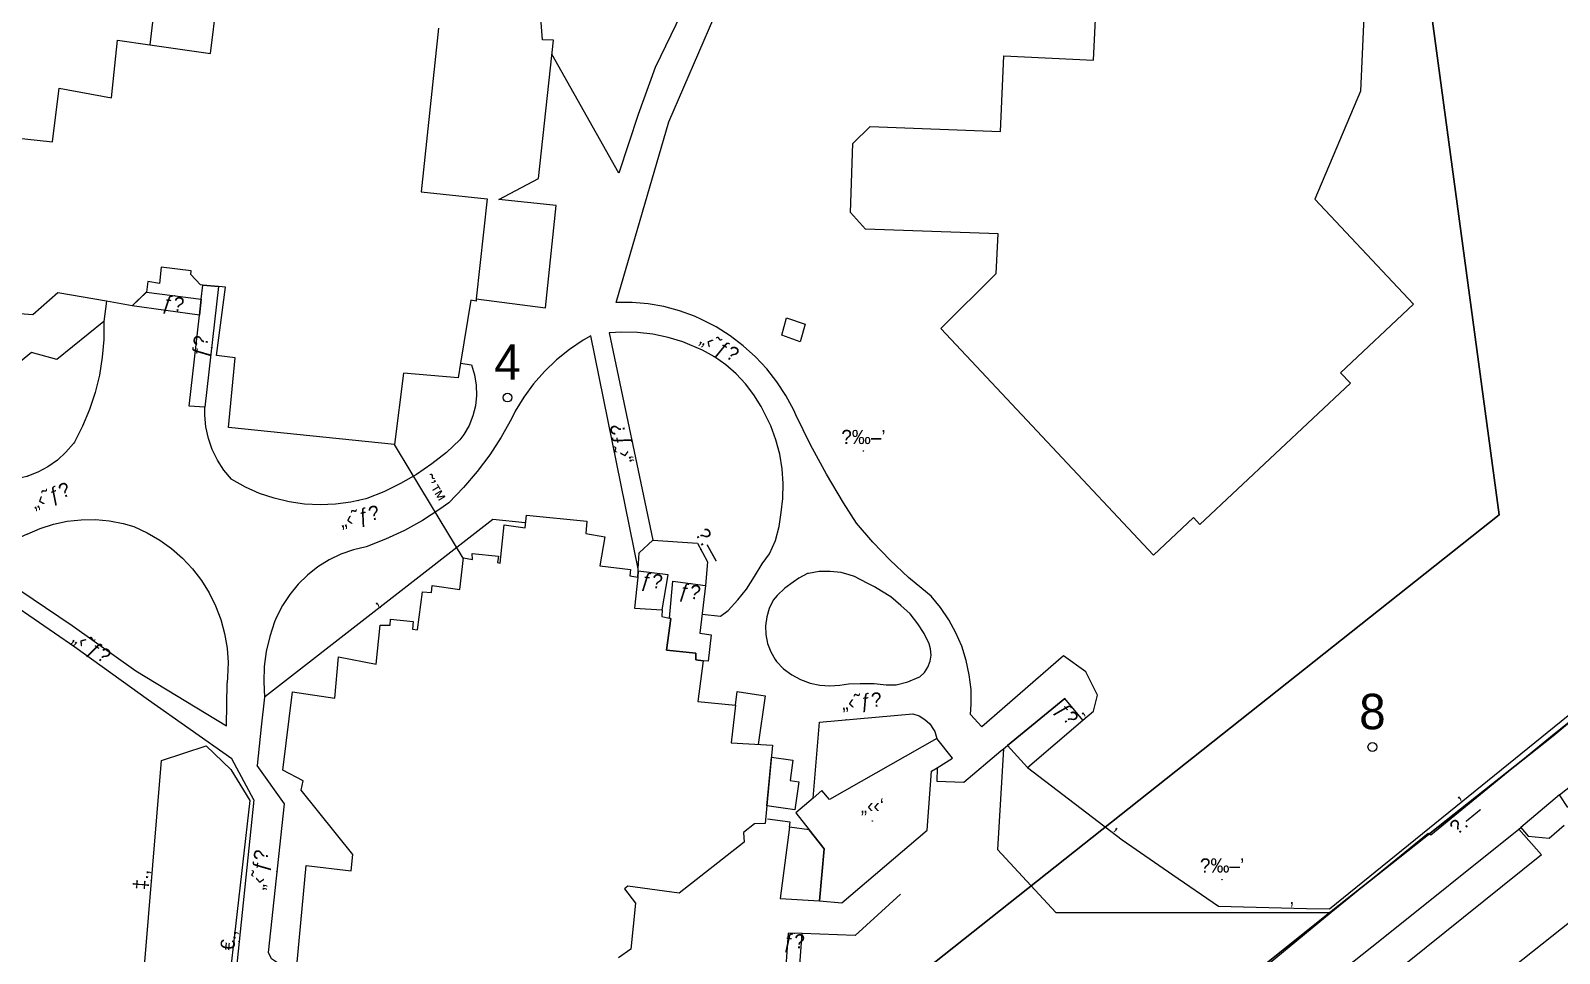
# Model space of a CAD drawing. Header units: metres. Extents: x 218299 to 220222, y 572714 to 574340.
# Drawn here: x 219143.2 to 219229.4, y 573689.8 to 573741.8 of the extents above; entities that cross this region are included whole.
import ezdxf
from ezdxf.enums import TextEntityAlignment as Align

# ---------------------------------------------------------------- set-up
doc = ezdxf.new("R2010")
doc.units = ezdxf.units.M
doc.header["$MEASUREMENT"] = 0
for name, color, linetype in [('1602', 44, 'Continuous'), ('1603', 44, 'Continuous'), ('A_POINTS', 2, 'Continuous'), ('M2200', 253, 'Continuous'), ('M2204', 253, 'Continuous'), ('M2207', 253, 'Continuous'), ('M2401', 7, 'Continuous'), ('M2404', 7, 'Continuous'), ('M2408', 253, 'Continuous'), ('M2412', 253, 'Continuous'), ('M2420', 253, 'Continuous'), ('M2430', 253, 'Continuous'), ('M2601', 253, 'Continuous'), ('M2602', 253, 'Continuous'), ('M2604', 253, 'Continuous'), ('M2605', 253, 'Continuous'), ('M2612', 253, 'Continuous'), ('M2804', 253, 'Continuous')]:
    doc.layers.add(name, color=color, linetype=linetype)
doc.styles.add('HEBTXT', font='HEBTXT')
doc.styles.add('MAVAT_HEBTXT', font='HEBTXT')

# ---------------------------------------------------------------- blocks, each defined once
blk = doc.blocks.new('1603')
at = {"layer": 'A_POINTS'}
blk.add_circle((0, 0), 0.25, dxfattribs=at)
at = {"color": 0, "style": 'HEBTXT'}
blk.add_attdef('PARCEL_NUM', text='', height=2, dxfattribs=at).set_placement((0, 1), align=Align.CENTER)
at = {"color": 0, "style": 'HEBTXT', "flags": 1}
blk.add_attdef('LOT_NUM', text='', height=2, dxfattribs=at).set_placement((0, -2.5), align=Align.CENTER)
blk = doc.blocks.new('M2804')
blk.add_circle((0, 0), 0.025)
at = {"style": 'MAVAT_HEBTXT'}
blk.add_attdef('NAME', text='', height=0.8, dxfattribs=at).set_placement((0, 1.59), align=Align.MIDDLE)
blk = doc.blocks.new('M2207')
blk.add_circle((0, 0), 0.025)
at = {"style": 'MAVAT_HEBTXT'}
blk.add_attdef('NAME', text='', height=0.8, dxfattribs=at).set_placement((0, 1.59), align=Align.MIDDLE)
blk = doc.blocks.new('M2408')
blk.add_circle((0, 0), 0.025)
at = {"style": 'MAVAT_HEBTXT'}
blk.add_attdef('NAME', text='', height=0.8, dxfattribs=at).set_placement((0, 1.59), align=Align.MIDDLE)
blk = doc.blocks.new('M2412')
blk.add_circle((0, 0), 0.025)
at = {"style": 'MAVAT_HEBTXT'}
blk.add_attdef('NAME', text='', height=0.8, dxfattribs=at).set_placement((0, 1.59), align=Align.MIDDLE)
blk = doc.blocks.new('M2601')
blk.add_circle((0, 0), 0.025)
at = {"style": 'MAVAT_HEBTXT'}
blk.add_attdef('NAME', text='', height=0.8, dxfattribs=at).set_placement((0, 1.59), align=Align.MIDDLE)
blk = doc.blocks.new('M2605')
blk.add_circle((0, 0), 0.025)
at = {"style": 'MAVAT_HEBTXT'}
blk.add_attdef('NAME', text='', height=0.8, dxfattribs=at).set_placement((0, 1.59), align=Align.MIDDLE)
blk = doc.blocks.new('M2612')
blk.add_circle((0, 0), 0.025)
at = {"style": 'MAVAT_HEBTXT'}
blk.add_attdef('NAME', text='', height=0.8, dxfattribs=at).set_placement((0, 1.59), align=Align.MIDDLE)
blk = doc.blocks.new('M2602')
blk.add_circle((0, 0), 0.025)
at = {"style": 'MAVAT_HEBTXT'}
blk.add_attdef('NAME', text='', height=0.8, dxfattribs=at).set_placement((0, 1.59), align=Align.MIDDLE)
blk = doc.blocks.new('M2604')
blk.add_circle((0, 0), 0.025)
at = {"style": 'MAVAT_HEBTXT'}
blk.add_attdef('NAME', text='', height=0.8, dxfattribs=at).set_placement((0, 1.59), align=Align.MIDDLE)
blk = doc.blocks.new('111')
at = {"layer": 'M2200'}
for points in [[(219141.488, 573735.872, 582.105), (219144.459, 573735.551, 582.105), (219144.822, 573738.579, 582.105), (219147.784, 573738.042, 582.105), (219148.124, 573741.285, 582.105), (219149.935, 573741.025, 582.105), (219153.355, 573740.534, 582.105), (219153.355, 573740.534, 582.105), (219153.713, 573743.431, 582.105)], [(219166.208, 573741.972, 582.105), (219165.229, 573732.739, 582.105), (219165.229, 573732.739, 582.105), (219168.947, 573732.338, 582.105), (219168.947, 573732.338, 582.105), (219168.336, 573726.699, 581.958), (219168.323, 573726.583, 581.955), (219168.022, 573726.627, 581.955), (219167.451, 573723.07, 579.459), (219167.318, 573722.244, 578.88), (219164.226, 573722.512, 582.255), (219163.724, 573718.495, 582.255), (219163.724, 573718.495, 582.255), (219154.372, 573719.455, 583.005), (219154.749, 573723.371, 583.005), (219153.696, 573723.509, 583.005), (219153.696, 573723.509, 583.005), (219154.201, 573727.359, 583.155), (219154.201, 573727.359, 583.155), (219154.015, 573727.377, 583.036), (219153.817, 573727.397, 582.909), (219152.925, 573727.485, 582.34), (219152.793, 573727.498, 582.255), (219152.254, 573728.072, 582.255), (219152.274, 573728.282, 582.273), (219150.573, 573728.489, 578.58), (219150.493, 573727.572, 578.58), (219149.818, 573727.676, 578.58), (219149.783, 573727.382, 578.58), (219149.747, 573727.088, 578.58), (219149.747, 573727.088, 578.58), (219149.74, 573727.081, 578.58), (219148.948, 573726.314, 578.58), (219148.948, 573726.314, 578.58), (219148.948, 573726.314, 578.58), (219147.507, 573726.566, 579.764), (219144.748, 573727.048, 582.03), (219143.355, 573725.801, 582.63), (219142.151, 573725.893, 582.63)], [(219158.223, 573689.096, 586.211), (219158.75, 573694.764, 586.305), (219161.29, 573694.456, 586.305), (219161.369, 573695.388, 587.505), (219158.463, 573698.999, 587.505), (219158.577, 573699.531, 587.505), (219157.428, 573700.13, 587.025), (219157.979, 573704.559, 587.025), (219160.372, 573704.203, 586.185), (219160.579, 573706.516, 586.185), (219162.685, 573706.11, 586.065), (219162.921, 573708.317, 586.185), (219163.48, 573708.31, 586.185), (219163.503, 573708.646, 586.185), (219164.776, 573708.516, 586.185), (219164.737, 573708.09, 586.185), (219165.016, 573708.051, 586.425), (219165.308, 573710.195, 586.425), (219165.82, 573710.143, 586.305), (219165.847, 573710.539, 586.305), (219167.399, 573710.316, 586.545), (219167.613, 573712.1, 586.545), (219168.117, 573712.014, 586.545), (219168.11, 573712.34, 586.545), (219169.588, 573712.2, 586.425), (219169.523, 573711.85, 586.485), (219169.674, 573711.807, 586.605), (219169.914, 573713.958, 584.445), (219171.098, 573713.797, 584.445), (219171.16, 573714.515, 584.085), (219174.569, 573714.173, 584.085), (219174.502, 573713.482, 584.565), (219175.586, 573713.29, 584.565), (219175.29, 573711.653, 586.365), (219177.02, 573711.446, 586.365), (219176.987, 573711.086, 586.365), (219177.446, 573711.024, 586.365), (219177.258, 573709.275, 586.245), (219178.803, 573709.174, 586.245), (219178.79, 573708.807, 586.245), (219179.29, 573708.692, 586.485), (219179.055, 573706.898, 586.485), (219180.704, 573706.733, 585.885), (219180.711, 573706.36, 586.125), (219181.126, 573706.304, 586.125), (219180.823, 573704.009, 586.125), (219182.933, 573703.796, 586.125), (219182.705, 573701.676, 586.125), (219185.027, 573701.541, 586.965), (219184.611, 573697.134, 586.965), (219184.01, 573697.115, 586.965), (219183.393, 573696.614, 587.445), (219183.421, 573696.071, 587.325), (219179.761, 573693.201, 587.445), (219176.881, 573693.6, 587.445), (219176.68, 573693.443, 583.245), (219177.312, 573692.633, 583.245), (219177.052, 573690.039, 583.245), (219176.351, 573689.564, 583.245)]]:
    blk.add_polyline3d(points, dxfattribs=at)
blk.add_polyline3d([(219187.093, 573696.779, 578.617), (219185.983, 573696.916, 578.617), (219185.983, 573696.916, 578.617), (219185.465, 573692.896, 578.617), (219187.679, 573692.767, 578.617), (219187.944, 573695.703, 578.617), (219187.093, 573696.779, 578.617)], close=True, dxfattribs=at)
at = {"layer": 'M2204'}
blk.add_polyline3d([(219218.55, 573747.243, 581.345), (219218.166, 573738.418, 581.345), (219215.587, 573732.332, 580.38), (219221.153, 573726.399, 580.38), (219217.041, 573722.541, 580.38), (219217.594, 573721.952, 580.38), (219209.105, 573713.987, 580.38), (219208.743, 573714.373, 580.38), (219206.494, 573712.262, 580.38), (219194.504, 573725.041, 580.38), (219197.629, 573728.138, 580.38), (219197.748, 573730.362, 580.455), (219190.263, 573730.639, 580.455), (219189.418, 573731.578, 580.455), (219189.544, 573735.46, 580.455), (219190.535, 573736.42, 580.455), (219197.871, 573736.13, 580.455), (219198.068, 573740.407, 580.455), (219203.118, 573740.155, 580.455), (219203.31, 573744.039, 579.705)], dxfattribs=at)
at = {"layer": 'M2207'}
for points in [[(219150.284, 573743.919, 578.205), (219149.935, 573741.025, 578.205), (219153.355, 573740.534, 578.73), (219153.713, 573743.431, 578.73)], [(219166.208, 573741.972, 579.18), (219165.229, 573732.739, 579.18), (219168.947, 573732.338, 578.955), (219168.336, 573726.699, 578.655), (219172.231, 573726.194, 578.505), (219172.845, 573731.966, 578.58), (219169.61, 573732.311, 578.955), (219171.844, 573733.491, 578.805), (219172.681, 573741.294, 578.805), (219172.07, 573741.306, 579.18), (219170.563, 573761.064, 579.255)]]:
    blk.add_polyline3d(points, dxfattribs=at)
for points in [[(219194.288, 573701.926, 578.542), (219188.244, 573698.473, 578.542), (219187.814, 573698.98, 578.542), (219187.311, 573698.556, 578.542), (219186.337, 573697.733, 578.542), (219187.093, 573696.779, 578.648), (219187.944, 573695.703, 578.767), (219187.944, 573695.703, 578.767), (219187.679, 573692.767, 579.067), (219187.679, 573692.767, 579.067), (219188.937, 573692.661, 579.067), (219193.751, 573696.758, 579.067), (219193.992, 573700.078, 579.067), (219194.306, 573700.274, 578.968), (219195.174, 573700.814, 578.692)], [(219184.963, 573700.862, 578.43), (219186.173, 573700.693, 578.43), (219186.013, 573699.544, 578.43), (219186.502, 573699.476, 577.98), (219186.283, 573697.904, 577.98), (219184.704, 573698.125, 578.43)]]:
    blk.add_polyline3d(points, close=True, dxfattribs=at)
at = {"layer": 'M2401'}
for points in [[(219199.314, 573674.607, 576.334), (219202.82, 573677.432, 576.334), (219203.437, 573676.929, 576.334), (219204.368, 573676.806, 576.334), (219205.319, 573677.485, 576.334), (219205.544, 573678.669, 576.334), (219205.173, 573679.296, 576.334), (219205.295, 573679.394, 576.334), (219211.475, 573684.366, 576.334), (219219.24, 573690.538, 576.334), (219227.084, 573696.813, 576.334), (219227.194, 573696.902, 576.334), (219227.608, 573696.406, 576.334), (219228.792, 573696.311, 576.334), (219229.629, 573697.031, 576.334)], [(219229.837, 573698.031, 576.334), (219229.368, 573698.741, 576.334), (219240.21, 573707.318, 576.334)], [(219198.039, 573701.334, 578.167), (219197.701, 573695.672, 578.167), (219200.995, 573692.116, 578.167), (219207.559, 573692.113, 578.167), (219215.046, 573692.109, 578.167), (219216.506, 573692.108, 578.167)]]:
    blk.add_polyline3d(points, dxfattribs=at)
at = {"layer": 'M2404'}
for points in [[(219199.314, 573674.607, 576.334), (219202.82, 573677.432, 576.334), (219203.437, 573676.929, 576.334), (219204.368, 573676.806, 576.334), (219205.319, 573677.485, 576.334), (219205.544, 573678.669, 576.334), (219205.173, 573679.296, 576.334), (219205.295, 573679.394, 576.334), (219211.475, 573684.366, 576.334), (219219.24, 573690.538, 576.334), (219227.084, 573696.813, 576.334), (219227.194, 573696.902, 576.334), (219227.608, 573696.406, 576.334), (219228.792, 573696.311, 576.334), (219229.629, 573697.031, 576.334)], [(219229.837, 573698.031, 576.334), (219229.368, 573698.741, 576.334), (219240.21, 573707.318, 576.334)], [(219198.039, 573701.334, 578.167), (219197.701, 573695.672, 578.167), (219200.995, 573692.116, 578.167), (219207.559, 573692.113, 578.167), (219215.046, 573692.109, 578.167), (219216.506, 573692.108, 578.167)]]:
    blk.add_polyline3d(points, dxfattribs=at)
at = {"layer": 'M2408'}
for points in [[(219201.415, 573706.587, 575.399), (219196.83, 573702.575, 575.399), (219196.192, 573703.275, 575.399), (219196.227, 573703.847, 575.399), (219196.212, 573704.68, 575.399), (219196.117, 573705.508, 575.399), (219195.943, 573706.323, 575.399), (219195.691, 573707.118, 575.399), (219195.365, 573707.885, 575.399), (219194.967, 573708.617, 575.399), (219194.5, 573709.307, 575.399), (219193.97, 573709.95, 575.399), (219193.769, 573710.106, 575.399), (219192.686, 573711.005, 575.399), (219191.655, 573711.965, 575.399), (219190.681, 573712.982, 575.399), (219189.766, 573714.052, 575.399), (219189.022, 573715.207, 575.399), (219188.064, 573716.82, 575.399), (219187.172, 573718.471, 575.399), (219186.349, 573720.157, 575.399), (219186.223, 573720.43, 575.399), (219185.784, 573721.249, 575.399), (219185.277, 573722.028, 575.399), (219184.705, 573722.76, 575.399), (219184.072, 573723.44, 575.399), (219183.382, 573724.063, 575.399), (219182.642, 573724.625, 575.399), (219181.856, 573725.121, 575.399), (219181.031, 573725.547, 575.399), (219180.634, 573725.722, 575.399), (219179.784, 573726.033, 575.399), (219178.911, 573726.268, 575.399), (219178.019, 573726.425, 575.399), (219177.118, 573726.502, 575.399), (219176.213, 573726.499, 575.399), (219179.176, 573736.689, 575.399), (219181.713, 573742.544, 575.399)], [(219171.526, 573748.443, 575.594), (219179.661, 573755.874, 575.594), (219182.888, 573748.591, 575.594), (219181.047, 573745.191, 575.594), (219178.414, 573739.747, 575.594), (219177.451, 573737.098, 575.594), (219176.376, 573733.783, 575.594), (219172.595, 573740.494, 575.594)], [(219147.347, 573725.436, 575.28), (219147.344, 573724.422, 575.28), (219147.262, 573723.411, 575.28), (219147.1, 573722.41, 575.28), (219146.86, 573721.425, 575.28), (219146.543, 573720.462, 575.28), (219146.151, 573719.527, 575.28), (219145.687, 573718.625, 575.28), (219145.643, 573718.549, 575.28), (219145.215, 573718.054, 575.28), (219144.731, 573717.615, 575.28), (219144.196, 573717.239, 575.28), (219143.619, 573716.931, 575.28), (219143.009, 573716.695, 575.28), (219142.375, 573716.536, 575.28), (219141.726, 573716.455, 575.28), (219141.696, 573716.453, 575.28), (219140.817, 573716.28, 575.28), (219139.926, 573716.187, 575.28), (219139.03, 573716.173, 575.28), (219138.626, 573716.193, 575.28)], [(219177.466, 573711.494, 575.354), (219174.794, 573724.627, 575.354), (219174.36, 573724.373, 575.354), (219173.587, 573723.849, 575.354), (219172.86, 573723.262, 575.354), (219172.186, 573722.615, 575.354), (219171.567, 573721.913, 575.354), (219171.011, 573721.162, 575.354), (219170.519, 573720.367, 575.354), (219170.312, 573719.95, 575.354), (219169.735, 573718.914, 575.354), (219169.091, 573717.918, 575.354), (219168.382, 573716.966, 575.354), (219167.613, 573716.063, 575.354), (219166.785, 573715.212, 575.354), (219166.282, 573714.847, 575.354), (219165.303, 573714.211, 575.354), (219164.282, 573713.644, 575.354), (219163.225, 573713.148, 575.354), (219162.136, 573712.726, 575.354), (219162.131, 573712.725, 575.354), (219161.409, 573712.554, 575.354), (219160.71, 573712.306, 575.354), (219160.042, 573711.984, 575.354), (219159.412, 573711.593, 575.354), (219158.828, 573711.136, 575.354), (219158.296, 573710.618, 575.354), (219157.823, 573710.047, 575.354), (219157.415, 573709.427, 575.354), (219157.075, 573708.768, 575.354), (219156.967, 573708.496, 575.354), (219156.697, 573707.674, 575.354), (219156.504, 573706.832, 575.354), (219156.39, 573705.975, 575.354), (219156.356, 573705.111, 575.354), (219156.401, 573704.248, 575.354)], [(219181.062, 573708.926, 575.355), (219182.096, 573708.82, 575.355), (219182.521, 573709.138, 575.355), (219183.075, 573709.74, 575.355), (219183.556, 573710.339, 575.355), (219184.02, 573711.053, 575.355), (219184.44, 573711.765, 575.355), (219184.855, 573712.334, 575.355), (219185.203, 573713.081, 575.355), (219185.403, 573713.862, 575.355), (219185.524, 573714.658, 575.355), (219185.616, 573715.448, 575.355), (219185.635, 573716.286, 575.355), (219185.575, 573717.121, 575.355), (219185.436, 573717.947, 575.355), (219185.218, 573718.755, 575.355), (219184.925, 573719.539, 575.355), (219184.558, 573720.292, 575.355), (219184.382, 573720.64, 575.355), (219183.98, 573721.302, 575.355), (219183.512, 573721.919, 575.355), (219182.983, 573722.484, 575.355), (219182.398, 573722.991, 575.355), (219181.764, 573723.436, 575.355), (219181.088, 573723.812, 575.355), (219180.376, 573724.117, 575.355), (219179.972, 573724.273, 575.355), (219179.138, 573724.531, 575.355), (219178.284, 573724.711, 575.355), (219177.417, 573724.812, 575.355), (219176.544, 573724.833, 575.355), (219175.826, 573724.785, 575.355), (219178.288, 573713.105, 575.355)], [(219167.451, 573723.07, 575.249), (219168.058, 573722.982, 575.249), (219168.233, 573722.425, 575.249), (219168.33, 573721.848, 575.249), (219168.348, 573721.264, 575.249), (219168.286, 573720.683, 575.249), (219168.145, 573720.116, 575.249), (219167.929, 573719.573, 575.249), (219167.64, 573719.065, 575.249), (219167.412, 573718.754, 575.249), (219166.649, 573718.046, 575.249), (219165.834, 573717.397, 575.249), (219164.973, 573716.809, 575.249), (219164.07, 573716.287, 575.249), (219163.131, 573715.833, 575.249), (219162.161, 573715.449, 575.249), (219162.118, 573715.434, 575.249), (219161.268, 573715.241, 575.249), (219160.404, 573715.127, 575.249), (219159.533, 573715.092, 575.249), (219158.662, 573715.136, 575.249), (219157.799, 573715.26, 575.249), (219156.951, 573715.462, 575.249), (219156.126, 573715.74, 575.249), (219155.329, 573716.092, 575.249), (219154.569, 573716.516, 575.249), (219154.532, 573716.538, 575.249), (219154.108, 573717.051, 575.249), (219153.749, 573717.61, 575.249), (219153.459, 573718.209, 575.249), (219153.242, 573718.838, 575.249), (219153.103, 573719.488, 575.249), (219153.043, 573720.15, 575.249), (219153.047, 573720.59, 575.249)], [(219143.029, 573713.439, 575.205), (219143.756, 573713.757, 575.205), (219144.512, 573714.001, 575.205), (219145.288, 573714.167, 575.205), (219146.077, 573714.255, 575.205), (219146.872, 573714.263, 575.205), (219147.662, 573714.191, 575.205), (219148.442, 573714.039, 575.205), (219149.04, 573713.866, 575.205), (219149.788, 573713.523, 575.205), (219150.498, 573713.108, 575.205), (219151.165, 573712.627, 575.205), (219151.782, 573712.083, 575.205), (219152.344, 573711.482, 575.205), (219152.844, 573710.829, 575.205), (219153.279, 573710.13, 575.205), (219153.643, 573709.393, 575.205), (219153.935, 573708.624, 575.205), (219154.15, 573707.831, 575.205), (219154.288, 573707.02, 575.205), (219154.346, 573706.2, 575.205), (219154.324, 573705.378, 575.205), (219154.293, 573705.05, 575.205)], [(219143.029, 573713.439, 575.205), (219142.401, 573713.161, 575.159), (219141.809, 573712.813, 575.128), (219141.26, 573712.399, 575.112), (219140.761, 573711.925, 575.111), (219140.597, 573711.743, 575.115), (219141.868, 573710.784, 575.115), (219145.562, 573708.282, 575.025), (219149.152, 573705.742, 574.935), (219154.251, 573702.63, 575.025), (219154.293, 573705.05, 575.055)], [(219186.992, 573711.219, 575.579), (219186.506, 573710.967, 575.579), (219186.188, 573710.738, 575.579), (219185.712, 573710.392, 575.579), (219185.288, 573709.984, 575.579), (219185.058, 573709.71, 575.579), (219184.842, 573709.256, 575.579), (219184.701, 573708.775, 575.579), (219184.638, 573708.277, 575.579), (219184.654, 573707.775, 575.579), (219184.75, 573707.282, 575.579), (219184.923, 573706.811, 575.579), (219185.169, 573706.373, 575.579), (219185.251, 573706.255, 575.579), (219185.655, 573705.856, 575.579), (219186.111, 573705.517, 575.579), (219186.61, 573705.246, 575.579), (219187.142, 573705.047, 575.579), (219187.696, 573704.924, 575.579), (219188.262, 573704.881, 575.579), (219188.829, 573704.918, 575.579), (219189.301, 573705.01, 575.579), (219189.96, 573705.013, 575.579), (219190.764, 573705.025, 575.579), (219191.438, 573704.938, 575.579), (219191.99, 573704.938, 575.579), (219192.645, 573705.117, 575.579), (219193.274, 573705.372, 575.579), (219193.325, 573705.396, 575.579), (219193.584, 573705.642, 575.579), (219193.782, 573705.939, 575.579), (219193.909, 573706.273, 575.579), (219193.959, 573706.627, 575.579), (219193.93, 573706.983, 575.579), (219193.85, 573707.256, 575.579), (219193.581, 573707.831, 575.579), (219193.217, 573708.387, 575.579), (219192.793, 573708.944, 575.579), (219192.251, 573709.417, 575.579), (219191.693, 573709.901, 575.579), (219191.177, 573710.219, 575.579), (219190.78, 573710.475, 575.579), (219190.429, 573710.643, 575.579), (219189.967, 573710.888, 575.579), (219189.653, 573711.054, 575.579), (219189.352, 573711.148, 575.579), (219188.893, 573711.278, 575.579), (219188.277, 573711.342, 575.579), (219187.658, 573711.326, 575.579), (219187.047, 573711.231, 575.579), (219186.992, 573711.219, 575.579)], [(219155.794, 573698.459, 575.13), (219154.561, 573700.783, 575.035), (219149.866, 573704.088, 574.965), (219145.709, 573707.071, 575.055), (219139.964, 573711.013, 575.145)], [(219182.933, 573703.796, 575.7), (219183.043, 573704.565, 575.7), (219184.61, 573704.327, 575.7), (219184.217, 573701.588, 575.7)], [(219187.311, 573698.556, 575.625), (219187.672, 573702.847, 575.625), (219192.93, 573703.315, 575.625), (219193.289, 573703.192, 575.625), (219193.614, 573702.997, 575.625), (219193.89, 573702.738, 575.625), (219194.107, 573702.427, 575.625), (219194.166, 573702.31, 575.625), (219194.288, 573701.926, 575.625)], [(219158.223, 573689.096, 575.49), (219157.394, 573689.184, 575.49), (219157.073, 573689.312, 575.49), (219156.788, 573689.502, 575.49), (219156.623, 573689.853, 575.49), (219157.527, 573698.237, 575.04), (219155.994, 573700.396, 574.95)], [(219229.368, 573698.741, 578.655), (219227.194, 573696.902, 578.655)], [(219216.506, 573692.108, 577.717), (219213.062, 573689.271, 577.717), (219200.984, 573679.771, 577.717), (219195.962, 573675.785, 577.717)]]:
    blk.add_polyline3d(points, dxfattribs=at)
at = {"layer": 'M2412'}
for points in [[(219152.148, 573720.66, 575.28), (219152.731, 573725.776, 577.754), (219152.834, 573726.683, 578.192), (219152.925, 573727.485, 578.58), (219153.817, 573727.397, 578.58), (219153.047, 573720.59, 575.28), (219153.047, 573720.59, 575.28)], [(219152.731, 573725.776, 575.309), (219148.948, 573726.314, 575.309), (219149.747, 573727.088, 575.609), (219152.834, 573726.683, 575.609)], [(219177.46, 573711.357, 578.055), (219177.446, 573711.024, 578.256), (219177.258, 573709.275, 579.33), (219178.803, 573709.174, 579.33), (219179.155, 573711.146, 578.055)], [(219180.938, 573707.864, 576.255), (219181.569, 573707.767, 575.73), (219181.41, 573706.284, 575.73), (219181.126, 573706.304, 575.955), (219180.711, 573706.36, 576.255), (219180.704, 573706.733, 576.255), (219179.055, 573706.898, 576.255), (219179.29, 573708.692, 576.735), (219179.226, 573708.707, 576.735), (219179.419, 573710.786, 578.055), (219181.25, 573710.538, 578.055)], [(219199.395, 573700.289, 577.904), (219202.518, 573702.952, 575.429), (219201.49, 573704.179, 575.429), (219201.49, 573704.179, 575.429), (219198.276, 573701.535, 577.904)], [(219185.69, 573687.942, 579.068), (219185.69, 573687.942, 579.068), (219186.48, 573687.888, 578.467), (219186.48, 573687.888, 578.467), (219186.697, 573690.919, 578.467), (219185.905, 573690.946, 579.067), (219185.695, 573688.02, 579.068), (219185.692, 573687.981, 579.068), (219185.69, 573687.942, 579.068)]]:
    blk.add_polyline3d(points, close=True, dxfattribs=at)
at = {"layer": 'M2420'}
blk.add_lwpolyline([(219155.41, 573632.62), (219182.91, 573654.12), (219221.5, 573684.88), (219258.7, 573714.38), (219266.09, 573720.38), (219294.5, 573743), (219318.41, 573762.19), (219337.59, 573774.81)], dxfattribs=at)
at = {"layer": 'M2420', "linetype": 'Continuous', "lineweight": -3}
blk.add_lwpolyline([(219155.41, 573632.62), (219182.91, 573654.12), (219221.5, 573684.88), (219258.7, 573714.38), (219266.09, 573720.38), (219294.5, 573743), (219318.41, 573762.19), (219337.59, 573774.81)], dxfattribs=at)
at = {"layer": 'M2430'}
blk.add_polyline3d([(219227.084, 573696.813, 578.391), (219228.351, 573695.356, 578.391), (219206.578, 573677.843, 576.741), (219205.295, 573679.394, 576.789)], dxfattribs=at)
at = {"layer": 'M2601'}
for points in [[(219185.822, 573725.631, 576.086), (219186.873, 573725.27, 576.086), (219186.581, 573724.288, 576.086), (219185.561, 573724.659, 576.086), (219185.822, 573725.631, 576.086)], [(219164.616, 573717.019, 576.648), (219163.724, 573718.495, 576.648)], [(219171.098, 573714.077, 575.598), (219169.273, 573714.264, 575.598), (219156.401, 573704.248, 575.598), (219156.401, 573704.248, 575.598), (219156.221, 573702.587, 575.598)], [(219167.6, 573712.083, 576.648), (219166.245, 573714.324, 576.648)], [(219199.395, 573700.289, 578.624), (219199.395, 573700.289, 578.624), (219199.395, 573700.289, 578.624), (219202.518, 573702.952, 577.495), (219203.113, 573703.466, 577.274), (219203.331, 573704.366, 577.274), (219202.691, 573705.674, 577.274), (219201.415, 573706.587, 577.274)], [(219215.117, 573692.343, 578.963), (219216.407, 573692.31, 578.963), (219230.96, 573704.098, 580.583), (219232.371, 573705.237, 580.615)], [(219199.395, 573700.289, 578.963), (219204.723, 573696.214, 578.963), (219207.588, 573694.243, 578.963)], [(219207.588, 573694.243, 578.963), (219210.164, 573692.47, 578.963), (219215.117, 573692.343, 578.963)]]:
    blk.add_polyline3d(points, dxfattribs=at)
at = {"layer": 'M2602'}
for points in [[(219198.276, 573701.535, 579.292), (219198.276, 573701.535, 579.292), (219201.49, 573704.179, 579.292)], [(219156.221, 573702.587, 575.598), (219155.994, 573700.396, 575.624)], [(219155.794, 573698.459, 575.648), (219154.686, 573687.748, 575.778), (219154.686, 573687.748, 575.778), (219149.461, 573688.36, 575.778)]]:
    blk.add_polyline3d(points, dxfattribs=at)
at = {"layer": 'M2604'}
blk.add_polyline3d([(219149.611, 573688.873, 576.615), (219150.598, 573700.679, 576.975), (219153.109, 573701.502, 576.975), (219154.509, 573700.166, 576.975), (219155.581, 573698.428, 576.975), (219154.383, 573688.059, 576.975), (219149.611, 573688.873, 576.615)], dxfattribs=at)
at = {"layer": 'M2605'}
for points in [[(219147.507, 573726.566, 575.748), (219147.347, 573725.436, 575.748), (219147.347, 573725.436, 575.748), (219144.704, 573723.282, 575.748), (219143.275, 573723.688, 575.748), (219136.496, 573718.161, 575.748)], [(219177.446, 573711.024, 578.055), (219177.46, 573711.357, 578.055), (219177.466, 573711.494, 578.055), (219177.504, 573712.385, 578.055), (219178.288, 573713.105, 578.055), (219178.288, 573713.105, 578.055), (219180.792, 573712.929, 578.055), (219181.371, 573711.888, 578.055), (219181.25, 573710.538, 578.055), (219180.938, 573707.864, 576.255)], [(219230.979, 573703.689, 579.03), (219228.862, 573701.989, 578.873), (219222.123, 573696.48, 578.348), (219221.979, 573696.557, 578.348), (219216.506, 573692.108, 577.973)], [(219194.306, 573700.274, 578.242), (219194.284, 573699.517, 578.242), (219195.816, 573699.451, 578.242), (219197.9, 573701.217, 578.242), (219198.039, 573701.334, 578.242), (219198.276, 573701.535, 578.242), (219198.276, 573701.535, 578.242)], [(219185.983, 573696.916, 579.067), (219186.026, 573697.204, 579.067), (219184.75, 573697.37, 579.067)], [(219192.232, 573693.148, 578.392), (219189.678, 573690.817, 578.617), (219186.697, 573690.919, 578.973), (219185.905, 573690.946, 579.067)]]:
    blk.add_polyline3d(points, dxfattribs=at)
at = {"layer": 'M2612'}
blk.add_polyline3d([(219166.245, 573714.324, 576.648), (219164.616, 573717.019, 576.648)], dxfattribs=at)
at = {"layer": 'M2207'}
ref = blk.add_blockref('M2207', (219190.653, 573697.275), dxfattribs=dict(at, xscale=0.5, yscale=0.5, zscale=0.5))
ref.add_attrib('NAME', '„‹‹‘', dxfattribs={"layer": '0', "height": 0.8, "style": 'MAVAT_HEBTXT'}).set_placement((219190.653, 573698.071), align=Align.MIDDLE)
at = {"layer": 'M2408'}
ref = blk.add_blockref('M2408', (219181.732, 573723.453), dxfattribs=dict(at, xscale=0.5, yscale=0.5, zscale=0.5))
ref.add_attrib('NAME', '„‹˜ƒ\x8e', dxfattribs={"layer": '0', "height": 0.8, "rotation": 330.88134, "style": 'MAVAT_HEBTXT'}).set_placement((219182, 573723.934), align=Align.MIDDLE)
ref = blk.add_blockref('M2408', (219177.116, 573718.662), dxfattribs=dict(at, xscale=0.5, yscale=0.5, zscale=0.5))
ref.add_attrib('NAME', '„‹˜ƒ\x8e', dxfattribs={"layer": '0', "height": 0.8, "rotation": 101.90236, "style": 'MAVAT_HEBTXT'}).set_placement((219176.578, 573718.548), align=Align.MIDDLE)
ref = blk.add_blockref('M2408', (219143.038, 573716.706), dxfattribs=dict(at, xscale=0.5, yscale=0.5, zscale=0.5))
ref.add_attrib('NAME', '„‹˜ƒ\x8e', dxfattribs={"layer": '0', "height": 0.8, "rotation": 21.11759, "style": 'MAVAT_HEBTXT'}).set_placement((219144.381, 573715.527), align=Align.MIDDLE)
ref = blk.add_blockref('M2408', (219161.667, 573715.332), dxfattribs=dict(at, xscale=0.5, yscale=0.5, zscale=0.5))
ref.add_attrib('NAME', '„‹˜ƒ\x8e', dxfattribs={"layer": '0', "height": 0.8, "rotation": 12.77922, "style": 'MAVAT_HEBTXT'}).set_placement((219161.773, 573714.35), align=Align.MIDDLE)
ref = blk.add_blockref('M2408', (219147.089, 573707.201), dxfattribs=dict(at, xscale=0.5, yscale=0.5, zscale=0.5))
ref.add_attrib('NAME', '„‹˜ƒ\x8e', dxfattribs={"layer": '0', "height": 0.8, "rotation": 324.71979, "style": 'MAVAT_HEBTXT'}).set_placement((219146.618, 573707.012), align=Align.MIDDLE)
ref = blk.add_blockref('M2408', (219189.177, 573702.981), dxfattribs=dict(at, xscale=0.5, yscale=0.5, zscale=0.5))
ref.add_attrib('NAME', '„‹˜ƒ\x8e', dxfattribs={"layer": '0', "height": 0.8, "rotation": 5.08547, "style": 'MAVAT_HEBTXT'}).set_placement((219190.059, 573703.934), align=Align.MIDDLE)
ref = blk.add_blockref('M2408', (219157.114, 573694.412), dxfattribs=dict(at, xscale=0.5, yscale=0.5, zscale=0.5))
ref.add_attrib('NAME', '„‹˜ƒ\x8e', dxfattribs={"layer": '0', "height": 0.8, "rotation": 83.85028, "style": 'MAVAT_HEBTXT'}).set_placement((219156.22, 573694.508), align=Align.MIDDLE)
at = {"layer": 'M2412'}
ref = blk.add_blockref('M2412', (219151.339, 573726.879), dxfattribs=dict(at, xscale=0.4999999999999999, yscale=0.4999999999999999, zscale=0.4999999999999999, rotation=42.75464296664709))
ref.add_attrib('NAME', 'ƒ\x8e', dxfattribs={"layer": '0', "height": 0.8, "rotation": 351.59523, "style": 'MAVAT_HEBTXT'}).set_placement((219151.258, 573726.335), align=Align.MIDDLE)
ref = blk.add_blockref('M2412', (219153.429, 573723.965), dxfattribs=dict(at, xscale=0.5, yscale=0.5, zscale=0.5))
ref.add_attrib('NAME', 'ƒ\x8e', dxfattribs={"layer": '0', "height": 0.8, "rotation": 83.54938, "style": 'MAVAT_HEBTXT'}).set_placement((219152.882, 573724.027), align=Align.MIDDLE)
ref = blk.add_blockref('M2412', (219178.293, 573711.253), dxfattribs=dict(at, xscale=0.5, yscale=0.5, zscale=0.5))
ref.add_attrib('NAME', 'ƒ\x8e', dxfattribs={"layer": '0', "height": 0.8, "rotation": 352.88777, "style": 'MAVAT_HEBTXT'}).set_placement((219178.225, 573710.708), align=Align.MIDDLE)
ref = blk.add_blockref('M2412', (219180.44, 573710.648), dxfattribs=dict(at, xscale=0.5, yscale=0.5, zscale=0.5))
ref.add_attrib('NAME', 'ƒ\x8e', dxfattribs={"layer": '0', "height": 0.8, "rotation": 352.27156, "style": 'MAVAT_HEBTXT'}).set_placement((219180.366, 573710.103), align=Align.MIDDLE)
ref = blk.add_blockref('M2412', (219201.978, 573703.596), dxfattribs=dict(at, xscale=0.5, yscale=0.5, zscale=0.5))
ref.add_attrib('NAME', 'ƒ\x8e', dxfattribs={"layer": '0', "height": 0.8, "rotation": 309.95494, "style": 'MAVAT_HEBTXT'}).set_placement((219201.557, 573703.243), align=Align.MIDDLE)
ref = blk.add_blockref('M2412', (219186.268, 573690.933), dxfattribs=dict(at, xscale=0.5, yscale=0.5, zscale=0.5))
ref.add_attrib('NAME', 'ƒ\x8e', dxfattribs={"layer": '0', "height": 0.8, "rotation": 358.03958, "style": 'MAVAT_HEBTXT'}).set_placement((219186.249, 573690.384), align=Align.MIDDLE)
at = {"layer": 'M2601'}
ref = blk.add_blockref('M2601', (219162.901, 573709.306), dxfattribs=dict(at, xscale=0.5, yscale=0.5, zscale=0.5))
ref.add_attrib('NAME', '‚', dxfattribs={"layer": '0', "height": 0.8, "rotation": 37.88868, "style": 'MAVAT_HEBTXT'}).set_placement((219162.564, 573709.74), align=Align.MIDDLE)
ref = blk.add_blockref('M2601', (219202.705, 573703.113), dxfattribs=dict(at, xscale=0.5, yscale=0.5, zscale=0.5))
ref.add_attrib('NAME', '‚', dxfattribs={"layer": '0', "height": 0.8, "rotation": 40.8432, "style": 'MAVAT_HEBTXT'}).set_placement((219202.345, 573703.529), align=Align.MIDDLE)
ref = blk.add_blockref('M2601', (219223.886, 573698.368), dxfattribs=dict(at, xscale=0.5, yscale=0.5, zscale=0.5))
ref.add_attrib('NAME', '‚', dxfattribs={"layer": '0', "height": 0.8, "rotation": 39.00766, "style": 'MAVAT_HEBTXT'}).set_placement((219223.54, 573698.795), align=Align.MIDDLE)
ref = blk.add_blockref('M2601', (219204.226, 573696.595), dxfattribs=dict(at, xscale=0.5, yscale=0.5, zscale=0.5))
ref.add_attrib('NAME', '‚', dxfattribs={"layer": '0', "height": 0.8, "rotation": 322.58916, "style": 'MAVAT_HEBTXT'}).set_placement((219204.56, 573697.032), align=Align.MIDDLE)
ref = blk.add_blockref('M2601', (219214.284, 573692.364), dxfattribs=dict(at, xscale=0.5, yscale=0.5, zscale=0.5))
ref.add_attrib('NAME', '‚', dxfattribs={"layer": '0', "height": 0.8, "rotation": 358.52736, "style": 'MAVAT_HEBTXT'}).set_placement((219214.298, 573692.914), align=Align.MIDDLE)
at = {"layer": 'M2602'}
ref = blk.add_blockref('M2602', (219154.969, 573690.487), dxfattribs=dict(at, xscale=0.5, yscale=0.5, zscale=0.5))
ref.add_attrib('NAME', '€.‚', dxfattribs={"layer": '0', "height": 0.8, "rotation": 84.09323, "style": 'MAVAT_HEBTXT'}).set_placement((219154.422, 573690.544), align=Align.MIDDLE)
at = {"layer": 'M2604'}
ref = blk.add_blockref('M2604', (219150.032, 573693.906), dxfattribs=dict(at, xscale=0.5, yscale=0.5, zscale=0.5))
ref.add_attrib('NAME', '‡.‚', dxfattribs={"layer": '0', "height": 0.8, "rotation": 85.22002, "style": 'MAVAT_HEBTXT'}).set_placement((219149.484, 573693.952), align=Align.MIDDLE)
at = {"layer": 'M2605'}
ref = blk.add_blockref('M2605', (219180.998, 573712.558), dxfattribs=dict(at, xscale=0.5, yscale=0.5, zscale=0.5))
ref.add_attrib('NAME', '\x9a.—', dxfattribs={"layer": '0', "height": 0.8, "rotation": 299.08884, "style": 'MAVAT_HEBTXT'}).set_placement((219181.478, 573712.826), align=Align.MIDDLE)
ref = blk.add_blockref('M2605', (219223.751, 573697.811), dxfattribs=dict(at, xscale=0.5, yscale=0.5, zscale=0.5))
ref.add_attrib('NAME', '\x9a.—', dxfattribs={"layer": '0', "height": 0.8, "rotation": 39.26413, "style": 'MAVAT_HEBTXT'}).set_placement((219224.099, 573697.385), align=Align.MIDDLE)
at = {"layer": 'M2612'}
ref = blk.add_blockref('M2612', (219165.431, 573715.671), dxfattribs=dict(at, xscale=0.5, yscale=0.5, zscale=0.5))
ref.add_attrib('NAME', '˜’™', dxfattribs={"layer": '0', "height": 0.8, "rotation": 301.14866, "style": 'MAVAT_HEBTXT'}).set_placement((219165.902, 573715.956), align=Align.MIDDLE)
at = {"layer": 'M2804'}
ref = blk.add_blockref('M2804', (219190.152, 573718.125, 584.73), dxfattribs=dict(at, xscale=0.5, yscale=0.5, zscale=0.5))
ref.add_attrib('NAME', '\x8d‰–’', dxfattribs={"layer": '0', "height": 0.8, "style": 'MAVAT_HEBTXT'}).set_placement((219190.152, 573718.92, 584.73), align=Align.MIDDLE)
ref = blk.add_blockref('M2804', (219210.36, 573693.968, 585.93), dxfattribs=dict(at, xscale=0.5, yscale=0.5, zscale=0.5))
ref.add_attrib('NAME', '\x8d‰–’', dxfattribs={"layer": '0', "height": 0.8, "style": 'MAVAT_HEBTXT'}).set_placement((219210.36, 573694.764, 585.93), align=Align.MIDDLE)

msp = doc.modelspace()

# ---------------------------------------------------------------- linework, layer by layer
at = {"layer": '1602'}
msp.add_lwpolyline([(219096.7179, 573707.0183), (219214.21, 573801.38), (219216.07, 573787.86), (219225.9657, 573714.5246), (219146.8337, 573651.7622), (219115.761, 573686.691)], close=True, dxfattribs=at)
for points in [[(219146.8337, 573651.7622), (219225.9657, 573714.5246), (219216.07, 573787.86)], [(219202.53, 573680.98), (219216.5, 573692.17), (219229.01, 573702.08), (219242.8309, 573713.6292)], [(219242.8309, 573713.6292), (219229.01, 573702.08), (219216.5, 573692.17), (219202.53, 573680.98)]]:
    msp.add_lwpolyline(points, dxfattribs=at)

# ---------------------------------------------------------------- block references
msp.add_blockref('111', (0, 0))
at = {"layer": '1603'}
for p, values in [((219170.0951, 573721.1412), {'PARCEL_NUM': '4'}), ((219218.8316, 573701.4417), {'PARCEL_NUM': '8'})]:
    msp.add_blockref('1603', p, dxfattribs=at).add_auto_attribs(values)

doc.saveas('drawing.dxf')
